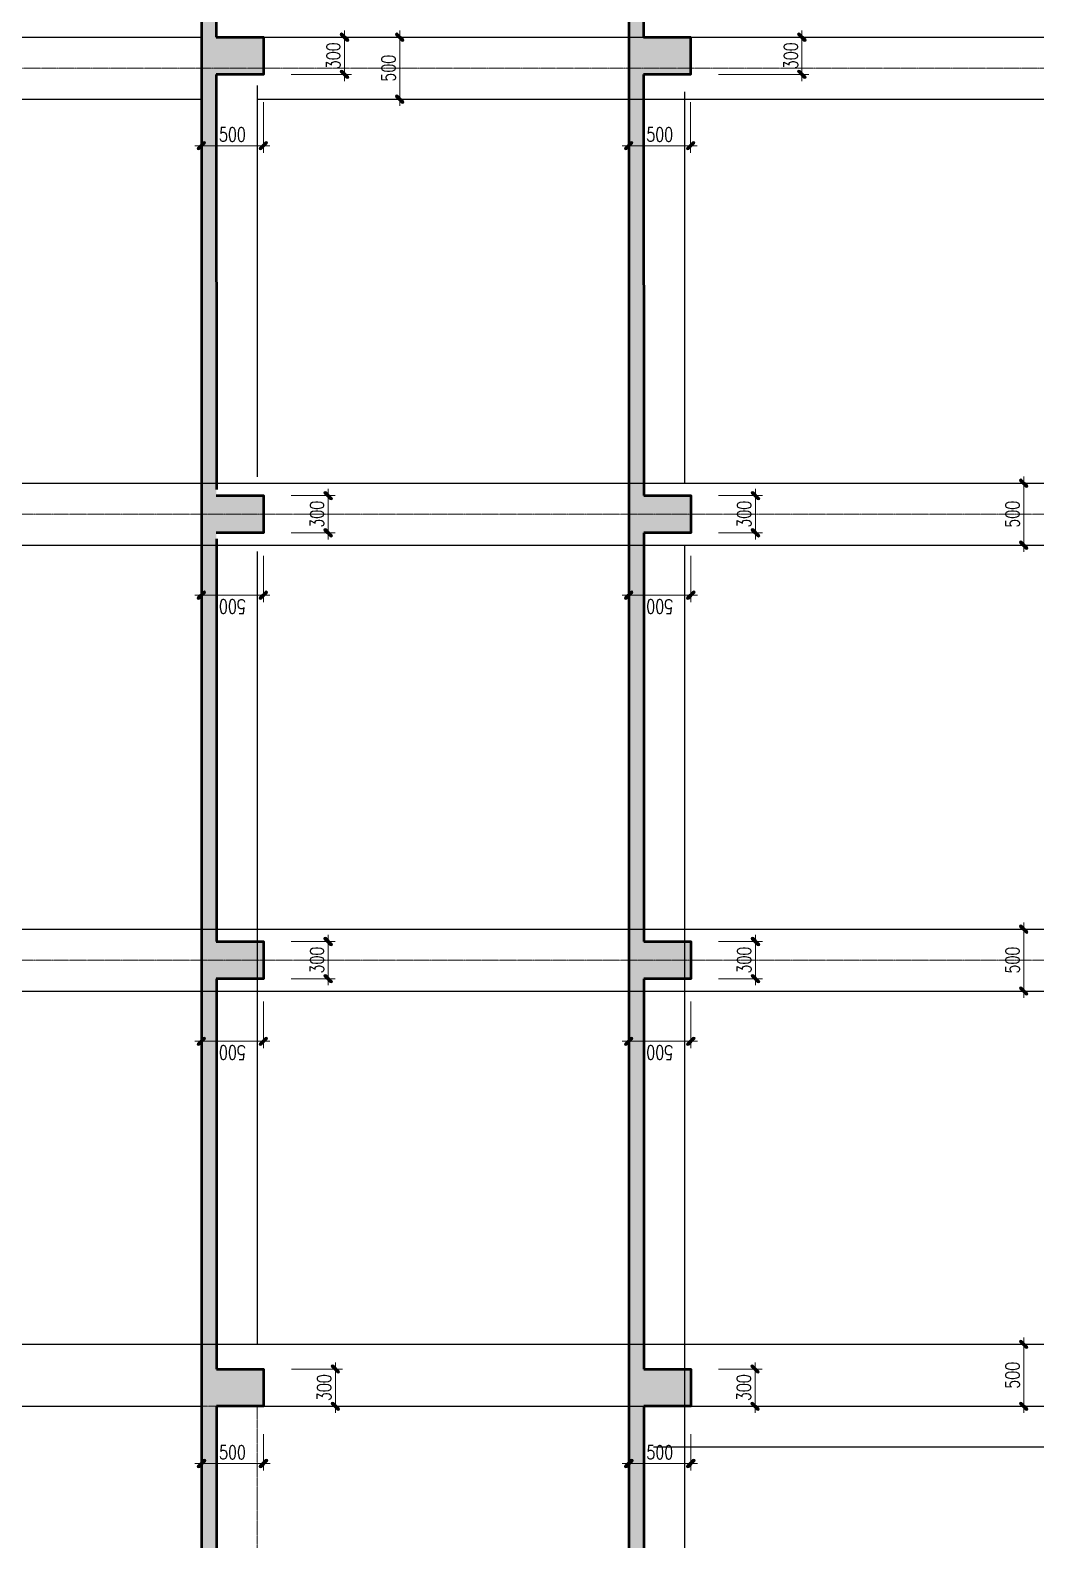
# Model space of a CAD drawing. Extents: x -165145 to 691808, y -202842 to 311040.
# Drawn here: x 63747 to 71866, y 35552 to 47736 of the extents above; entities that cross this region are included whole.
import ezdxf

# ---------------------------------------------------------------- set-up
doc = ezdxf.new("R2010")
doc.units = 0
doc.header["$LTSCALE"] = 10
doc.header["$MEASUREMENT"] = 0
for name, pattern in [('ACAD_ISO04W100', [30, 24, -3, 0, -3]), ('HIDDEN', [2.3807, 1.587, -0.7937]), ('TIM', [26.01, 10, -3, 0.01, -3, 10])]:
    doc.linetypes.add(name, pattern=pattern)
doc.layers.get('Defpoints').update_dxf_attribs({"color": 5, "linetype": 'CONTINUOUS'})
for name, color, linetype, lineweight in [('ARROWS', 1, 'CONTINUOUS', 0), ('DIM', 8, 'CONTINUOUS', 13), ('GE_KC_NETKHUAT', 9, 'HIDDEN', 20), ('netchia', 2, 'CONTINUOUS', 20), ('THAY', 147, 'CONTINUOUS', 25), ('TIM TRUC', 8, 'ACAD_ISO04W100', 5), ('TRUC', 251, 'TIM', 5), ('wall', 7, 'CONTINUOUS', 50)]:
    doc.layers.add(name, color=color, linetype=linetype, lineweight=lineweight)
doc.styles.add('ROMANS', font='romans', dxfattribs={"width": 0.75, "bigfont": 'vns'})
doc.dimstyles.new('fit0.75', dxfattribs={"dimscale": 0.5625, "dimtxt": 200, "dimasz": 75, "dimexe": 100, "dimexo": 400, "dimgap": 0.03, "dimtad": 0, "dimdec": 0, "dimdsep": 46, "dimtxsty": 'ROMANS', "dimblk": 'alex', "dimcen": 150, "dimclrd": 8, "dimclre": 8, "dimclrt": 7, "dimaunit": 1, "dimadec": 0, "dimazin": 0, "dimtfac": 0.072, "dimtdec": 0, "dimtix": 1, "dimtmove": 2, "dimatfit": 3, "dimldrblk": 'a-01', "dimfxl": 100, "dimtvp": 0.8, "dimtolj": 1, "dimarcsym": 0})

# ---------------------------------------------------------------- blocks, each defined once
blk = doc.blocks.new('alex')
at = {"layer": 'ARROWS'}
h = blk.add_hatch(color=1, dxfattribs=at)
edge = h.paths.add_edge_path()
edge.add_line((0.4, 0.74), (-0.74, -0.4))
edge.add_ellipse((-0.57, -0.57), major_axis=(0.17, 0.17), ratio=1, start_angle=90, end_angle=270)
edge.add_line((-0.4, -0.74), (0.74, 0.4))
edge.add_ellipse((0.57, 0.57), major_axis=(0.17, 0.17), ratio=1, start_angle=270, end_angle=450)
blk.add_lwpolyline([(0.4, 0.74), (-0.74, -0.4, 1), (-0.4, -0.74), (0.74, 0.4, 1)], format="xyb", close=True, dxfattribs=at)
at = {"layer": 'netchia', "color": 2}
for p, q in [((1.27, 0), (-1.27, 0)), ((0, -1.27), (0, 1.27))]:
    blk.add_line(p, q, dxfattribs=at)
blk = doc.blocks.new('*D2750')
at = {"layer": 'Defpoints', "color": 0, "ltscale": 3, "transparency": 16777216}
for p in [(57562, 48589), (57107, 48089), (57569, 48089)]:
    blk.add_point(p, dxfattribs=at)
at = {"layer": 'DIM', "color": 8, "lineweight": -2, "ltscale": 3, "transparency": 16777216}
for p, q in [((57337, 48589), (57051, 48589)), ((57107, 48547), (57107, 48131)), ((57344, 48089), (57051, 48089))]:
    blk.add_line(p, q, dxfattribs=at)
at = {"layer": 'DIM', "color": 8, "lineweight": -2, "ltscale": 3, "transparency": 16777216, "xscale": 42.1875, "yscale": 42.1875, "zscale": 42.1875}
for p, rotation in [((57107, 48589), 90.00043988019083), ((57107, 48089), 270.0004398801908)]:
    blk.add_blockref('alex', p, dxfattribs=dict(at, rotation=rotation))
at = {"layer": 'DIM', "color": 7, "ltscale": 3, "transparency": 16777216, "insert": (57197, 48339), "char_height": 112.5, "attachment_point": 5, "rotation": 270.0004, "style": 'ROMANS'}
blk.add_mtext('\\A1;500', dxfattribs=at)
blk = doc.blocks.new('a-01')
at = {"layer": 'ARROWS'}
blk.add_hatch(color=256, dxfattribs=at).paths.add_polyline_path([(-1.8, 0.49), (-1.8, -0.49), (0, 0)])
at = {"layer": 'netchia'}
blk.add_lwpolyline([(-1.8, 0.49), (-1.8, -0.49), (0, 0), (0, 0)], close=True, dxfattribs=at)
blk = doc.blocks.new('*D2752')
at = {"layer": 'Defpoints', "color": 0, "ltscale": 3, "transparency": 16777216}
for p in [(68267, 48590), (67743, 48090), (68319, 48090)]:
    blk.add_point(p, dxfattribs=at)
at = {"layer": 'DIM', "color": 8, "lineweight": -2, "ltscale": 3, "transparency": 16777216}
for p, q in [((68042, 48590), (67686, 48590)), ((67743, 48548), (67743, 48132)), ((68094, 48090), (67686, 48090))]:
    blk.add_line(p, q, dxfattribs=at)
at = {"layer": 'DIM', "color": 8, "lineweight": -2, "ltscale": 3, "transparency": 16777216, "xscale": 42.1875, "yscale": 42.1875, "zscale": 42.1875}
for p, rotation in [((67743, 48590), 90.00043988019083), ((67743, 48090), 270.0004398801908)]:
    blk.add_blockref('alex', p, dxfattribs=dict(at, rotation=rotation))
at = {"layer": 'DIM', "color": 7, "ltscale": 3, "transparency": 16777216, "insert": (67833, 48340), "char_height": 112.5, "attachment_point": 5, "rotation": 270.0004, "style": 'ROMANS'}
blk.add_mtext('\\A1;500', dxfattribs=at)
blk = doc.blocks.new('*D2768')
at = {"layer": 'Defpoints', "color": 0, "ltscale": 3, "transparency": 16777216}
for p in [(57563, 45139), (57107, 44639), (57569, 44639)]:
    blk.add_point(p, dxfattribs=at)
at = {"layer": 'DIM', "color": 8, "lineweight": -2, "ltscale": 3, "transparency": 16777216}
for p, q in [((57338, 45139), (57051, 45139)), ((57107, 45097), (57107, 44681)), ((57344, 44639), (57051, 44639))]:
    blk.add_line(p, q, dxfattribs=at)
at = {"layer": 'DIM', "color": 8, "lineweight": -2, "ltscale": 3, "transparency": 16777216, "xscale": 42.1875, "yscale": 42.1875, "zscale": 42.1875}
for p, rotation in [((57107, 45139), 90.00043988019083), ((57107, 44639), 270.0004398801908)]:
    blk.add_blockref('alex', p, dxfattribs=dict(at, rotation=rotation))
at = {"layer": 'DIM', "color": 7, "ltscale": 3, "transparency": 16777216, "insert": (57197, 44889), "char_height": 112.5, "attachment_point": 5, "rotation": 270.0004, "style": 'ROMANS'}
blk.add_mtext('\\A1;500', dxfattribs=at)
blk = doc.blocks.new('*D2770')
at = {"layer": 'Defpoints', "color": 0, "ltscale": 3, "transparency": 16777216}
for p in [(68267, 45140), (67743, 44640), (68319, 44640)]:
    blk.add_point(p, dxfattribs=at)
at = {"layer": 'DIM', "color": 8, "lineweight": -2, "ltscale": 3, "transparency": 16777216}
for p, q in [((68042, 45140), (67686, 45140)), ((67743, 45098), (67743, 44682)), ((68094, 44640), (67686, 44640))]:
    blk.add_line(p, q, dxfattribs=at)
at = {"layer": 'DIM', "color": 8, "lineweight": -2, "ltscale": 3, "transparency": 16777216, "xscale": 42.1875, "yscale": 42.1875, "zscale": 42.1875}
for p, rotation in [((67743, 45140), 90.00043988019083), ((67743, 44640), 270.0004398801908)]:
    blk.add_blockref('alex', p, dxfattribs=dict(at, rotation=rotation))
at = {"layer": 'DIM', "color": 7, "ltscale": 3, "transparency": 16777216, "insert": (67833, 44890), "char_height": 112.5, "attachment_point": 5, "rotation": 270.0004, "style": 'ROMANS'}
blk.add_mtext('\\A1;500', dxfattribs=at)
blk = doc.blocks.new('*D2814')
at = {"layer": 'Defpoints', "color": 0, "transparency": 16777216}
for p in [(57569, 44639), (57869, 44639), (57569, 44120)]:
    blk.add_point(p, dxfattribs=at)
at = {"layer": 'DIM', "color": 8, "lineweight": -2, "transparency": 16777216}
for p, q in [((57569, 44414), (57569, 44063)), ((57869, 44414), (57869, 44063)), ((57827, 44120), (57611, 44120))]:
    blk.add_line(p, q, dxfattribs=at)
at = {"layer": 'DIM', "color": 8, "lineweight": -2, "transparency": 16777216, "xscale": 42.1875, "yscale": 42.1875, "zscale": 42.1875, "rotation": 180}
blk.add_blockref('alex', (57569, 44120), dxfattribs=at)
at = {"layer": 'DIM', "color": 8, "lineweight": -2, "transparency": 16777216, "xscale": 42.1875, "yscale": 42.1875, "zscale": 42.1875}
blk.add_blockref('alex', (57869, 44120), dxfattribs=at)
at = {"layer": 'DIM', "color": 7, "transparency": 16777216, "insert": (57719, 44210), "char_height": 112.5, "attachment_point": 5, "style": 'ROMANS'}
blk.add_mtext('\\A1;300', dxfattribs=at)
blk = doc.blocks.new('*D2815')
at = {"layer": 'Defpoints', "color": 0, "transparency": 16777216}
for p in [(57569, 48089), (57869, 48089), (57569, 47508)]:
    blk.add_point(p, dxfattribs=at)
at = {"layer": 'DIM', "color": 8, "lineweight": -2, "transparency": 16777216}
for p, q in [((57569, 47864), (57569, 47451)), ((57869, 47864), (57869, 47451)), ((57827, 47508), (57611, 47508))]:
    blk.add_line(p, q, dxfattribs=at)
at = {"layer": 'DIM', "color": 8, "lineweight": -2, "transparency": 16777216, "xscale": 42.1875, "yscale": 42.1875, "zscale": 42.1875, "rotation": 180}
blk.add_blockref('alex', (57569, 47508), dxfattribs=at)
at = {"layer": 'DIM', "color": 8, "lineweight": -2, "transparency": 16777216, "xscale": 42.1875, "yscale": 42.1875, "zscale": 42.1875}
blk.add_blockref('alex', (57869, 47508), dxfattribs=at)
at = {"layer": 'DIM', "color": 7, "transparency": 16777216, "insert": (57719, 47598), "char_height": 112.5, "attachment_point": 5, "style": 'ROMANS'}
blk.add_mtext('\\A1;300', dxfattribs=at)
blk = doc.blocks.new('*D2817')
at = {"layer": 'Defpoints', "color": 0, "transparency": 16777216}
for p in [(64619, 44639), (64919, 44639), (64619, 44117)]:
    blk.add_point(p, dxfattribs=at)
at = {"layer": 'DIM', "color": 8, "lineweight": -2, "transparency": 16777216}
for p, q in [((64619, 44414), (64619, 44060)), ((64919, 44414), (64919, 44060)), ((64877, 44117), (64662, 44117))]:
    blk.add_line(p, q, dxfattribs=at)
at = {"layer": 'DIM', "color": 8, "lineweight": -2, "transparency": 16777216, "xscale": 42.1875, "yscale": 42.1875, "zscale": 42.1875, "rotation": 180}
blk.add_blockref('alex', (64619, 44117), dxfattribs=at)
at = {"layer": 'DIM', "color": 8, "lineweight": -2, "transparency": 16777216, "xscale": 42.1875, "yscale": 42.1875, "zscale": 42.1875}
blk.add_blockref('alex', (64919, 44117), dxfattribs=at)
at = {"layer": 'DIM', "color": 7, "transparency": 16777216, "insert": (64769, 44207), "char_height": 112.5, "attachment_point": 5, "style": 'ROMANS'}
blk.add_mtext('\\A1;300', dxfattribs=at)
blk = doc.blocks.new('*D2819')
at = {"layer": 'Defpoints', "color": 0, "transparency": 16777216}
for p in [(68319, 48090), (68619, 48090), (68319, 47435)]:
    blk.add_point(p, dxfattribs=at)
at = {"layer": 'DIM', "color": 8, "lineweight": -2, "transparency": 16777216}
for p, q in [((68319, 47865), (68319, 47379)), ((68619, 47865), (68619, 47379)), ((68577, 47435), (68361, 47435))]:
    blk.add_line(p, q, dxfattribs=at)
at = {"layer": 'DIM', "color": 8, "lineweight": -2, "transparency": 16777216, "xscale": 42.1875, "yscale": 42.1875, "zscale": 42.1875, "rotation": 180}
blk.add_blockref('alex', (68319, 47435), dxfattribs=at)
at = {"layer": 'DIM', "color": 8, "lineweight": -2, "transparency": 16777216, "xscale": 42.1875, "yscale": 42.1875, "zscale": 42.1875}
blk.add_blockref('alex', (68619, 47435), dxfattribs=at)
at = {"layer": 'DIM', "color": 7, "transparency": 16777216, "insert": (68469, 47525), "char_height": 112.5, "attachment_point": 5, "style": 'ROMANS'}
blk.add_mtext('\\A1;300', dxfattribs=at)
blk = doc.blocks.new('*D2820')
at = {"layer": 'Defpoints', "color": 0, "transparency": 16777216}
for p in [(68319, 44640), (68619, 44640), (68319, 43742)]:
    blk.add_point(p, dxfattribs=at)
at = {"layer": 'DIM', "color": 8, "lineweight": -2, "transparency": 16777216}
for p, q in [((68319, 44415), (68319, 43686)), ((68619, 44415), (68619, 43686)), ((68577, 43742), (68361, 43742))]:
    blk.add_line(p, q, dxfattribs=at)
at = {"layer": 'DIM', "color": 8, "lineweight": -2, "transparency": 16777216, "xscale": 42.1875, "yscale": 42.1875, "zscale": 42.1875, "rotation": 180}
blk.add_blockref('alex', (68319, 43742), dxfattribs=at)
at = {"layer": 'DIM', "color": 8, "lineweight": -2, "transparency": 16777216, "xscale": 42.1875, "yscale": 42.1875, "zscale": 42.1875}
blk.add_blockref('alex', (68619, 43742), dxfattribs=at)
at = {"layer": 'DIM', "color": 7, "transparency": 16777216, "insert": (68469, 43832), "char_height": 112.5, "attachment_point": 5, "style": 'ROMANS'}
blk.add_mtext('\\A1;300', dxfattribs=at)
blk = doc.blocks.new('*D2839')
at = {"layer": 'Defpoints', "color": 0, "transparency": 16777216}
for p in [(57569, 41951), (58069, 41951), (58069, 41951)]:
    blk.add_point(p, dxfattribs=at)
at = {"layer": 'DIM', "color": 8, "lineweight": -2, "transparency": 16777216}
for p, q in [((57569, 42176), (57569, 42007)), ((58069, 42176), (58069, 42007)), ((57611, 41951), (58027, 41951))]:
    blk.add_line(p, q, dxfattribs=at)
at = {"layer": 'DIM', "color": 8, "lineweight": -2, "transparency": 16777216, "xscale": 42.1875, "yscale": 42.1875, "zscale": 42.1875, "rotation": 180}
blk.add_blockref('alex', (57569, 41951), dxfattribs=at)
at = {"layer": 'DIM', "color": 8, "lineweight": -2, "transparency": 16777216, "xscale": 42.1875, "yscale": 42.1875, "zscale": 42.1875}
blk.add_blockref('alex', (58069, 41951), dxfattribs=at)
at = {"layer": 'DIM', "color": 7, "transparency": 16777216, "insert": (57819, 42041), "char_height": 112.5, "attachment_point": 5, "style": 'ROMANS'}
blk.add_mtext('\\A1;500', dxfattribs=at)
blk = doc.blocks.new('*D2840')
at = {"layer": 'Defpoints', "color": 0, "transparency": 16777216}
for p in [(64519, 41951), (65019, 41951), (65019, 41951)]:
    blk.add_point(p, dxfattribs=at)
at = {"layer": 'DIM', "color": 8, "lineweight": -2, "transparency": 16777216}
for p, q in [((64519, 42176), (64519, 42007)), ((65019, 42176), (65019, 42007)), ((64562, 41951), (64977, 41951))]:
    blk.add_line(p, q, dxfattribs=at)
at = {"layer": 'DIM', "color": 8, "lineweight": -2, "transparency": 16777216, "xscale": 42.1875, "yscale": 42.1875, "zscale": 42.1875, "rotation": 180}
blk.add_blockref('alex', (64519, 41951), dxfattribs=at)
at = {"layer": 'DIM', "color": 8, "lineweight": -2, "transparency": 16777216, "xscale": 42.1875, "yscale": 42.1875, "zscale": 42.1875}
blk.add_blockref('alex', (65019, 41951), dxfattribs=at)
at = {"layer": 'DIM', "color": 7, "transparency": 16777216, "insert": (64769, 42041), "char_height": 112.5, "attachment_point": 5, "style": 'ROMANS'}
blk.add_mtext('\\A1;500', dxfattribs=at)
blk = doc.blocks.new('*D2841')
at = {"layer": 'Defpoints', "color": 0, "transparency": 16777216}
for p in [(68119, 47083), (68619, 47083), (68619, 46989)]:
    blk.add_point(p, dxfattribs=at)
at = {"layer": 'DIM', "color": 8, "lineweight": -2, "transparency": 16777216}
for p, q in [((68119, 46858), (68119, 46933)), ((68161, 46989), (68577, 46989)), ((68619, 46858), (68619, 46933))]:
    blk.add_line(p, q, dxfattribs=at)
at = {"layer": 'DIM', "color": 8, "lineweight": -2, "transparency": 16777216, "xscale": 42.1875, "yscale": 42.1875, "zscale": 42.1875, "rotation": 180}
blk.add_blockref('alex', (68119, 46989), dxfattribs=at)
at = {"layer": 'DIM', "color": 8, "lineweight": -2, "transparency": 16777216, "xscale": 42.1875, "yscale": 42.1875, "zscale": 42.1875}
blk.add_blockref('alex', (68619, 46989), dxfattribs=at)
at = {"layer": 'DIM', "color": 7, "transparency": 16777216, "insert": (68369, 47079), "char_height": 112.5, "attachment_point": 5, "style": 'ROMANS'}
blk.add_mtext('\\A1;500', dxfattribs=at)
blk = doc.blocks.new('*D2846')
at = {"layer": 'Defpoints', "color": 0, "transparency": 16777216}
for p in [(64115, 45140), (64659, 45140), (64659, 44639)]:
    blk.add_point(p, dxfattribs=at)
at = {"layer": 'DIM', "color": 8, "lineweight": -2, "transparency": 16777216}
for p, q in [((64434, 45140), (64059, 45140)), ((64115, 44682), (64115, 45098)), ((64434, 44639), (64059, 44639))]:
    blk.add_line(p, q, dxfattribs=at)
at = {"layer": 'DIM', "color": 8, "lineweight": -2, "transparency": 16777216, "xscale": 42.1875, "yscale": 42.1875, "zscale": 42.1875}
for p, rotation in [((64115, 45140), 90), ((64115, 44639), 270)]:
    blk.add_blockref('alex', p, dxfattribs=dict(at, rotation=rotation))
at = {"layer": 'DIM', "color": 7, "transparency": 16777216, "insert": (64025, 44890), "char_height": 112.5, "attachment_point": 5, "rotation": 90, "style": 'ROMANS'}
blk.add_mtext('\\A1;500', dxfattribs=at)
blk = doc.blocks.new('*D2847')
at = {"layer": 'Defpoints', "color": 0, "transparency": 16777216}
for p in [(64619, 48090), (64919, 48090), (64619, 47567)]:
    blk.add_point(p, dxfattribs=at)
at = {"layer": 'DIM', "color": 8, "lineweight": -2, "transparency": 16777216}
for p, q in [((64619, 47865), (64619, 47511)), ((64919, 47865), (64919, 47511)), ((64877, 47567), (64662, 47567))]:
    blk.add_line(p, q, dxfattribs=at)
at = {"layer": 'DIM', "color": 8, "lineweight": -2, "transparency": 16777216, "xscale": 42.1875, "yscale": 42.1875, "zscale": 42.1875, "rotation": 180}
blk.add_blockref('alex', (64619, 47567), dxfattribs=at)
at = {"layer": 'DIM', "color": 8, "lineweight": -2, "transparency": 16777216, "xscale": 42.1875, "yscale": 42.1875, "zscale": 42.1875}
blk.add_blockref('alex', (64919, 47567), dxfattribs=at)
at = {"layer": 'DIM', "color": 7, "transparency": 16777216, "insert": (64769, 47657), "char_height": 112.5, "attachment_point": 5, "style": 'ROMANS'}
blk.add_mtext('\\A1;300', dxfattribs=at)
blk = doc.blocks.new('*D2848')
at = {"layer": 'Defpoints', "color": 0, "transparency": 16777216}
for p in [(64115, 48590), (64659, 48590), (64659, 48090)]:
    blk.add_point(p, dxfattribs=at)
at = {"layer": 'DIM', "color": 8, "lineweight": -2, "transparency": 16777216}
for p, q in [((64434, 48590), (64059, 48590)), ((64115, 48132), (64115, 48548)), ((64434, 48090), (64059, 48090))]:
    blk.add_line(p, q, dxfattribs=at)
at = {"layer": 'DIM', "color": 8, "lineweight": -2, "transparency": 16777216, "xscale": 42.1875, "yscale": 42.1875, "zscale": 42.1875}
for p, rotation in [((64115, 48590), 90), ((64115, 48090), 270)]:
    blk.add_blockref('alex', p, dxfattribs=dict(at, rotation=rotation))
at = {"layer": 'DIM', "color": 7, "transparency": 16777216, "insert": (64025, 48340), "char_height": 112.5, "attachment_point": 5, "rotation": 90, "style": 'ROMANS'}
blk.add_mtext('\\A1;500', dxfattribs=at)
blk = doc.blocks.new('*D2857')
at = {"layer": 'Defpoints', "color": 0, "transparency": 16777216}
for p in [(61020, 44639), (61320, 44639), (61020, 44117)]:
    blk.add_point(p, dxfattribs=at)
at = {"layer": 'DIM', "color": 8, "lineweight": -2, "transparency": 16777216}
for p, q in [((61020, 44414), (61020, 44060)), ((61320, 44414), (61320, 44060)), ((61278, 44117), (61062, 44117))]:
    blk.add_line(p, q, dxfattribs=at)
at = {"layer": 'DIM', "color": 8, "lineweight": -2, "transparency": 16777216, "xscale": 42.1875, "yscale": 42.1875, "zscale": 42.1875, "rotation": 180}
blk.add_blockref('alex', (61020, 44117), dxfattribs=at)
at = {"layer": 'DIM', "color": 8, "lineweight": -2, "transparency": 16777216, "xscale": 42.1875, "yscale": 42.1875, "zscale": 42.1875}
blk.add_blockref('alex', (61320, 44117), dxfattribs=at)
at = {"layer": 'DIM', "color": 7, "transparency": 16777216, "insert": (61170, 44207), "char_height": 112.5, "attachment_point": 5, "style": 'ROMANS'}
blk.add_mtext('\\A1;300', dxfattribs=at)
blk = doc.blocks.new('*D2859')
at = {"layer": 'Defpoints', "color": 0, "transparency": 16777216}
for p in [(60920, 41951), (61420, 41951), (61420, 41951)]:
    blk.add_point(p, dxfattribs=at)
at = {"layer": 'DIM', "color": 8, "lineweight": -2, "transparency": 16777216}
for p, q in [((60920, 42176), (60920, 42007)), ((61420, 42176), (61420, 42007)), ((60962, 41951), (61378, 41951))]:
    blk.add_line(p, q, dxfattribs=at)
at = {"layer": 'DIM', "color": 8, "lineweight": -2, "transparency": 16777216, "xscale": 42.1875, "yscale": 42.1875, "zscale": 42.1875, "rotation": 180}
blk.add_blockref('alex', (60920, 41951), dxfattribs=at)
at = {"layer": 'DIM', "color": 8, "lineweight": -2, "transparency": 16777216, "xscale": 42.1875, "yscale": 42.1875, "zscale": 42.1875}
blk.add_blockref('alex', (61420, 41951), dxfattribs=at)
at = {"layer": 'DIM', "color": 7, "transparency": 16777216, "insert": (61170, 42041), "char_height": 112.5, "attachment_point": 5, "style": 'ROMANS'}
blk.add_mtext('\\A1;500', dxfattribs=at)
blk = doc.blocks.new('*D2860')
at = {"layer": 'Defpoints', "color": 0, "transparency": 16777216}
for p in [(60515, 45140), (61060, 45140), (61060, 44639)]:
    blk.add_point(p, dxfattribs=at)
at = {"layer": 'DIM', "color": 8, "lineweight": -2, "transparency": 16777216}
for p, q in [((60835, 45140), (60459, 45140)), ((60515, 44682), (60515, 45098)), ((60835, 44639), (60459, 44639))]:
    blk.add_line(p, q, dxfattribs=at)
at = {"layer": 'DIM', "color": 8, "lineweight": -2, "transparency": 16777216, "xscale": 42.1875, "yscale": 42.1875, "zscale": 42.1875}
for p, rotation in [((60515, 45140), 90), ((60515, 44639), 270)]:
    blk.add_blockref('alex', p, dxfattribs=dict(at, rotation=rotation))
at = {"layer": 'DIM', "color": 7, "transparency": 16777216, "insert": (60425, 44890), "char_height": 112.5, "attachment_point": 5, "rotation": 90, "style": 'ROMANS'}
blk.add_mtext('\\A1;500', dxfattribs=at)
blk = doc.blocks.new('*D2861')
at = {"layer": 'Defpoints', "color": 0, "transparency": 16777216}
for p in [(61020, 48090), (61320, 48090), (61020, 47567)]:
    blk.add_point(p, dxfattribs=at)
at = {"layer": 'DIM', "color": 8, "lineweight": -2, "transparency": 16777216}
for p, q in [((61020, 47865), (61020, 47511)), ((61320, 47865), (61320, 47511)), ((61278, 47567), (61062, 47567))]:
    blk.add_line(p, q, dxfattribs=at)
at = {"layer": 'DIM', "color": 8, "lineweight": -2, "transparency": 16777216, "xscale": 42.1875, "yscale": 42.1875, "zscale": 42.1875, "rotation": 180}
blk.add_blockref('alex', (61020, 47567), dxfattribs=at)
at = {"layer": 'DIM', "color": 8, "lineweight": -2, "transparency": 16777216, "xscale": 42.1875, "yscale": 42.1875, "zscale": 42.1875}
blk.add_blockref('alex', (61320, 47567), dxfattribs=at)
at = {"layer": 'DIM', "color": 7, "transparency": 16777216, "insert": (61170, 47657), "char_height": 112.5, "attachment_point": 5, "style": 'ROMANS'}
blk.add_mtext('\\A1;300', dxfattribs=at)
blk = doc.blocks.new('*D2862')
at = {"layer": 'Defpoints', "color": 0, "transparency": 16777216}
for p in [(60515, 48590), (61060, 48590), (61060, 48090)]:
    blk.add_point(p, dxfattribs=at)
at = {"layer": 'DIM', "color": 8, "lineweight": -2, "transparency": 16777216}
for p, q in [((60835, 48590), (60459, 48590)), ((60515, 48132), (60515, 48548)), ((60835, 48090), (60459, 48090))]:
    blk.add_line(p, q, dxfattribs=at)
at = {"layer": 'DIM', "color": 8, "lineweight": -2, "transparency": 16777216, "xscale": 42.1875, "yscale": 42.1875, "zscale": 42.1875}
for p, rotation in [((60515, 48590), 90), ((60515, 48090), 270)]:
    blk.add_blockref('alex', p, dxfattribs=dict(at, rotation=rotation))
at = {"layer": 'DIM', "color": 7, "transparency": 16777216, "insert": (60425, 48340), "char_height": 112.5, "attachment_point": 5, "rotation": 90, "style": 'ROMANS'}
blk.add_mtext('\\A1;500', dxfattribs=at)
blk = doc.blocks.new('A$C1e1774cd')
at = {"layer": 'wall', "true_color": 0x79c3b8}
h = blk.add_hatch(dxfattribs=at)
h.set_pattern_fill('BT-01', color=123, scale=20, pattern_type=2)
h.set_pattern_definition([(50, (17468.98, 1068.1), (143.452, -12.5504), [15, -165]), (355, (17468.98, 1068.1), (-27.7503, 150.4384), [12, -132]), (100.4514, (17480.93, 1067.05), (115.7019, 137.8879), [12.748, -140.2284]), (46.1842, (17468.98, 1108.1), (213.4482, -33.1038), [22.5, -247.5]), (96.6356, (17486.76, 1105.34), (186.9325, 194.8236), [19.122, -210.3426]), (351.1842, (17468.98, 1108.1), (186.9324, 194.8237), [18, -198]), (21, (17488.98, 1098.1), (119.3814, -80.5238), [15, -165]), (326, (17488.98, 1098.1), (48.6631, 145.03), [12, -132]), (71.4514, (17498.92, 1091.39), (168.0445, 64.5061), [12.748, -140.2284]), (37.5, (17468.976, 1068.096), (2.43197, 66.57877), [0, -130.4, 0, -134, 0, -132.5]), (7.5, (17468.976, 1068.096), (52.6139, 78.88234), [0, -76.4, 0, -127.4, 0, -50.5]), (327.5, (17424.376, 1068.096), (106.76449, -4.51097), [0, -50, 0, -156, 0, -207]), (317.5, (17404.38, 1068.1), (116.63723, 20.021), [0, -65, 0, -103.6, 0, -147]), (45, (17468.976, 1068.1), (-60.10408, 60.10408), []), (45, (17468.976, 1092.6), (-60.10408, 60.10408), [])])
h.paths.add_polyline_path([(700, 9750.1), (15320, 9750.2), (15320, 9300.2), (15100, 9300.2), (15100, 9630.2), (13699.9, 9630.8), (13699.9, 9250.8), (13399.9, 9250.8), (13399.9, 9630.8), (10000.3, 9630.1), (10000.3, 9250.1), (9700.3, 9250.1), (9700.3, 9630.1), (6400.8, 9630.1), (6400.8, 9250.5), (6100.8, 9250.5), (6100.8, 9630.1), (2950, 9630.1), (2950, 9250.1), (2650, 9250.1), (2650, 9630.1), (850, 9630.1), (850, 9300.1), (700, 9300.1)])
h = blk.add_hatch(dxfattribs=at)
h.set_pattern_fill('BT-01', color=123, scale=20, pattern_type=2)
h.set_pattern_definition([(50, (17469.01, -2382.29), (143.452, -12.5504), [15, -165]), (355, (17469.01, -2382.29), (-27.7503, 150.4384), [12, -132]), (100.4514, (17480.97, -2383.34), (115.7019, 137.8879), [12.748, -140.2284]), (46.1842, (17469.01, -2342.3), (213.4482, -33.1038), [22.5, -247.5]), (96.6356, (17486.8, -2345.05), (186.9325, 194.8236), [19.122, -210.3426]), (351.1842, (17469, -2342.3), (186.9324, 194.8237), [18, -198]), (21, (17489.01, -2352.29), (119.3814, -80.5238), [15, -165]), (326, (17489.01, -2352.29), (48.6631, 145.03), [12, -132]), (71.4514, (17498.96, -2359), (168.0445, 64.5061), [12.748, -140.2284]), (37.5, (17469.01, -2382.29), (2.43197, 66.57877), [0, -130.4, 0, -134, 0, -132.5]), (7.5, (17469.01, -2382.29), (52.6139, 78.88234), [0, -76.4, 0, -127.4, 0, -50.5]), (327.5, (17424.41, -2382.29), (106.76449, -4.51097), [0, -50, 0, -156, 0, -207]), (317.5, (17404.41, -2382.29), (116.63723, 20.021), [0, -65, 0, -103.6, 0, -147]), (45, (17469.01, -2382.29), (-60.10408, 60.10408), []), (45, (17469.01, -2357.79), (-60.10408, 60.10408), [])])
h.paths.add_polyline_path([(700.1, 6299.7), (15320, 6299.8), (15320, 5849.8), (15100, 5849.8), (15100, 6179.8), (13699.9, 6180.4), (13699.9, 5800.4), (13399.9, 5800.4), (13399.9, 6180.4), (10000.3, 6179.7), (10000.3, 5799.8), (9700.3, 5799.8), (9700.3, 6179.8), (6400.8, 6179.7), (6400.8, 5800.1), (6100.8, 5800.1), (6100.8, 6179.7), (2950, 6179.7), (2950, 5799.7), (2650, 5799.7), (2650, 6179.7), (850.1, 6179.7), (850.1, 5849.7), (700.1, 5849.7)])
at = {"layer": 'THAY', "ltscale": 0.05}
for p, q in [((13199.8, 26250.2), (13199.9, 9749.8)), ((13699.8, 26250.2), (13699.9, 9749.8)), ((6000.5, 23450.2), (6000.7, 0.2)), ((6500.5, 23450.2), (6500.7, 0.2)), ((9600.2, 23450.2), (9600.3, 0.2)), ((10100.2, 23450.2), (10100.3, 0.2)), ((2649.8, 19979.7), (2649.9, 9749.7)), ((3149.9, 13200), (3150, 0)), ((2649.9, 9629.7), (2650, 1727.4)), ((9550.3, 9299.8), (3149.9, 9299.7)), ((13309.9, 9300.4), (10150.3, 9299.8)), ((13199.9, 9299.8), (13200, 0.2)), ((13699.9, 9299.8), (13700, 0.2)), ((2320, 1555.4), (2320, 6100)), ((9600.3, 5849.8), (700, 5849.7)), ((13260, 5850.4), (10100.3, 5849.8))]:
    blk.add_line(p, q, dxfattribs=at)
at = {"layer": 'TIM TRUC', "ltscale": 0.05}
for p, q in [((20270.1, 9750.3), (-2584, 9750)), ((20270.1, 9749.8), (-2584, 9749.7)), ((2649.9, 9299.7), (700, 9299.7)), ((17500, 6300.3), (-2583.9, 6300)), ((17500, 6299.8), (-2583.9, 6299.7))]:
    blk.add_line(p, q, dxfattribs=at)
at = {"layer": 'TRUC', "ltscale": 0.05}
for p, q in [((13449.6, 26925.1), (13450.1, -2458.8)), ((2649.6, 26250), (2650, 1727.4)), ((6250.3, 26250.1), (6250.8, -2458.9)), ((9850, 26250.1), (9850.4, -2458.9))]:
    blk.add_line(p, q, dxfattribs=at)
at = {"layer": 'wall', "ltscale": 0.05}
for p, q in [((15319.9, 9749.8), (700, 9749.7)), ((2649.9, 9629.7), (850, 9629.7)), ((6100.6, 9629.7), (2949.9, 9629.7)), ((9650.3, 9629.8), (6400.6, 9629.7)), ((13399.9, 9630.4), (10050.3, 9629.8)), ((15099.9, 9629.8), (13699.9, 9630.4)), ((15320, 6299.8), (550, 6299.7)), ((2650, 6179.7), (700, 6179.7)), ((6100.6, 6179.7), (2950, 6179.7)), ((9700.3, 6179.8), (6400.6, 6179.7)), ((13399.9, 6180.4), (10000.3, 6179.8)), ((15100, 6179.8), (13699.9, 6180.4))]:
    blk.add_line(p, q, dxfattribs=at)
for points in [[(2949.9, 9629.7), (2949.9, 9249.7), (2649.9, 9249.7), (2649.9, 9629.7)], [(6400.6, 9630.1), (6400.7, 9250.1), (6100.7, 9250.1), (6100.6, 9630.1)], [(10000.3, 9630.1), (10000.3, 9250.1), (9700.3, 9250.1), (9700.3, 9630.1)], [(13699.9, 9630.4), (13699.9, 9250.4), (13399.9, 9250.4), (13399.9, 9630.4)], [(2950, 6179.7), (2950, 5799.7), (2650, 5799.7), (2650, 6179.7)], [(6400.6, 6179.8), (6400.7, 5799.8), (6100.7, 5799.8), (6100.6, 6179.8)], [(10000.3, 6179.8), (10000.3, 5799.8), (9700.3, 5799.8), (9700.3, 6179.8)], [(13699.9, 6180.4), (13699.9, 5800.4), (13399.9, 5800.4), (13399.9, 6180.4)]]:
    blk.add_lwpolyline(points, dxfattribs=at)
at = {"layer": 'DIM', "ltscale": 3}
for base, p1, p2, picture, middle in [((2188.2, 9249.7), (2643.4, 9749.7), (2649.9, 9249.7), '*D2750', (2278.2, 9499.7)), ((12823.7, 9250.4), (13348, 9750.4), (13399.9, 9250.4), '*D2752', (12913.6, 9500.4)), ((2188.2, 5799.7), (2643.5, 6299.7), (2650, 5799.7), '*D2768', (2278.2, 6049.7)), ((12823.7, 5800.4), (13348, 6300.4), (13399.9, 5800.4), '*D2770', (12913.7, 6050.4))]:
    dim = blk.add_linear_dim(base=base, p1=p1, p2=p2, angle=90.00044, dimstyle='fit0.75', dxfattribs=at)
    dim.commit()
    dim.dimension.update_dxf_attribs({"geometry": picture, "text_midpoint": middle, "insert": (-54919, -38839.6)})
at = {"layer": 'DIM'}
for base, p1, p2, picture, middle in [((5596.2, 9750.5), (6140.5, 9250.1), (6140.5, 9750.5), '*D2862', (5506.2, 9500.3)), ((9195.9, 9750.5), (9740.1, 9250.1), (9740.1, 9750.5), '*D2848', (9105.9, 9500.3)), ((5596.2, 6300.1), (6140.5, 5799.8), (6140.5, 6300.1), '*D2860', (5506.2, 6050)), ((9195.9, 6300.1), (9740.1, 5799.8), (9740.1, 6300.1), '*D2846', (9105.9, 6050))]:
    dim = blk.add_linear_dim(base=base, p1=p1, p2=p2, angle=90, dimstyle='fit0.75', dxfattribs=at)
    dim.commit()
    dim.dimension.update_dxf_attribs({"geometry": picture, "text_midpoint": middle, "insert": (-54919, -38839.6)})
for base, p1, p2, picture, middle in [((2649.9, 8668.2), (2949.9, 9249.7), (2649.9, 9249.7), '*D2815', (2799.9, 8758.2)), ((6100.7, 8727.6), (6400.7, 9250.1), (6100.7, 9250.1), '*D2861', (6250.7, 8817.6)), ((9700.3, 8727.6), (10000.3, 9250.1), (9700.3, 9250.1), '*D2847', (9850.3, 8817.6)), ((13399.9, 8595.3), (13699.9, 9250.4), (13399.9, 9250.4), '*D2819', (13549.9, 8685.3)), ((13699.9, 8149.6), (13199.9, 8243.6), (13699.9, 8243.6), '*D2841', (13449.9, 8239.6)), ((2650, 5280.2), (2950, 5799.7), (2650, 5799.7), '*D2814', (2800, 5370.2)), ((6100.7, 5277.2), (6400.7, 5799.8), (6100.7, 5799.8), '*D2857', (6250.7, 5367.2)), ((9700.3, 5277.2), (10000.3, 5799.8), (9700.3, 5799.8), '*D2817', (9850.3, 5367.2)), ((13399.9, 4902.3), (13699.9, 5800.4), (13399.9, 5800.4), '*D2820', (13549.9, 4992.3)), ((3150, 3111.1), (2650, 3111.1), (3150, 3111.1), '*D2839', (2900, 3201.1)), ((6500.7, 3111.1), (6000.7, 3111.1), (6500.7, 3111.1), '*D2859', (6250.7, 3201.1)), ((10100.3, 3111.1), (9600.3, 3111.1), (10100.3, 3111.1), '*D2840', (9850.3, 3201.1))]:
    dim = blk.add_linear_dim(base=base, p1=p1, p2=p2, dimstyle='fit0.75', dxfattribs=at)
    dim.commit()
    dim.dimension.update_dxf_attribs({"geometry": picture, "text_midpoint": middle, "insert": (-54919, -38839.6)})

msp = doc.modelspace()

# ---------------------------------------------------------------- block references
at = {"layer": 'GE_KC_NETKHUAT', "rotation": 90}
msp.add_blockref('A$C1e1774cd', (74879.76299, 33979.75393), dxfattribs=at)

doc.saveas('drawing.dxf')
